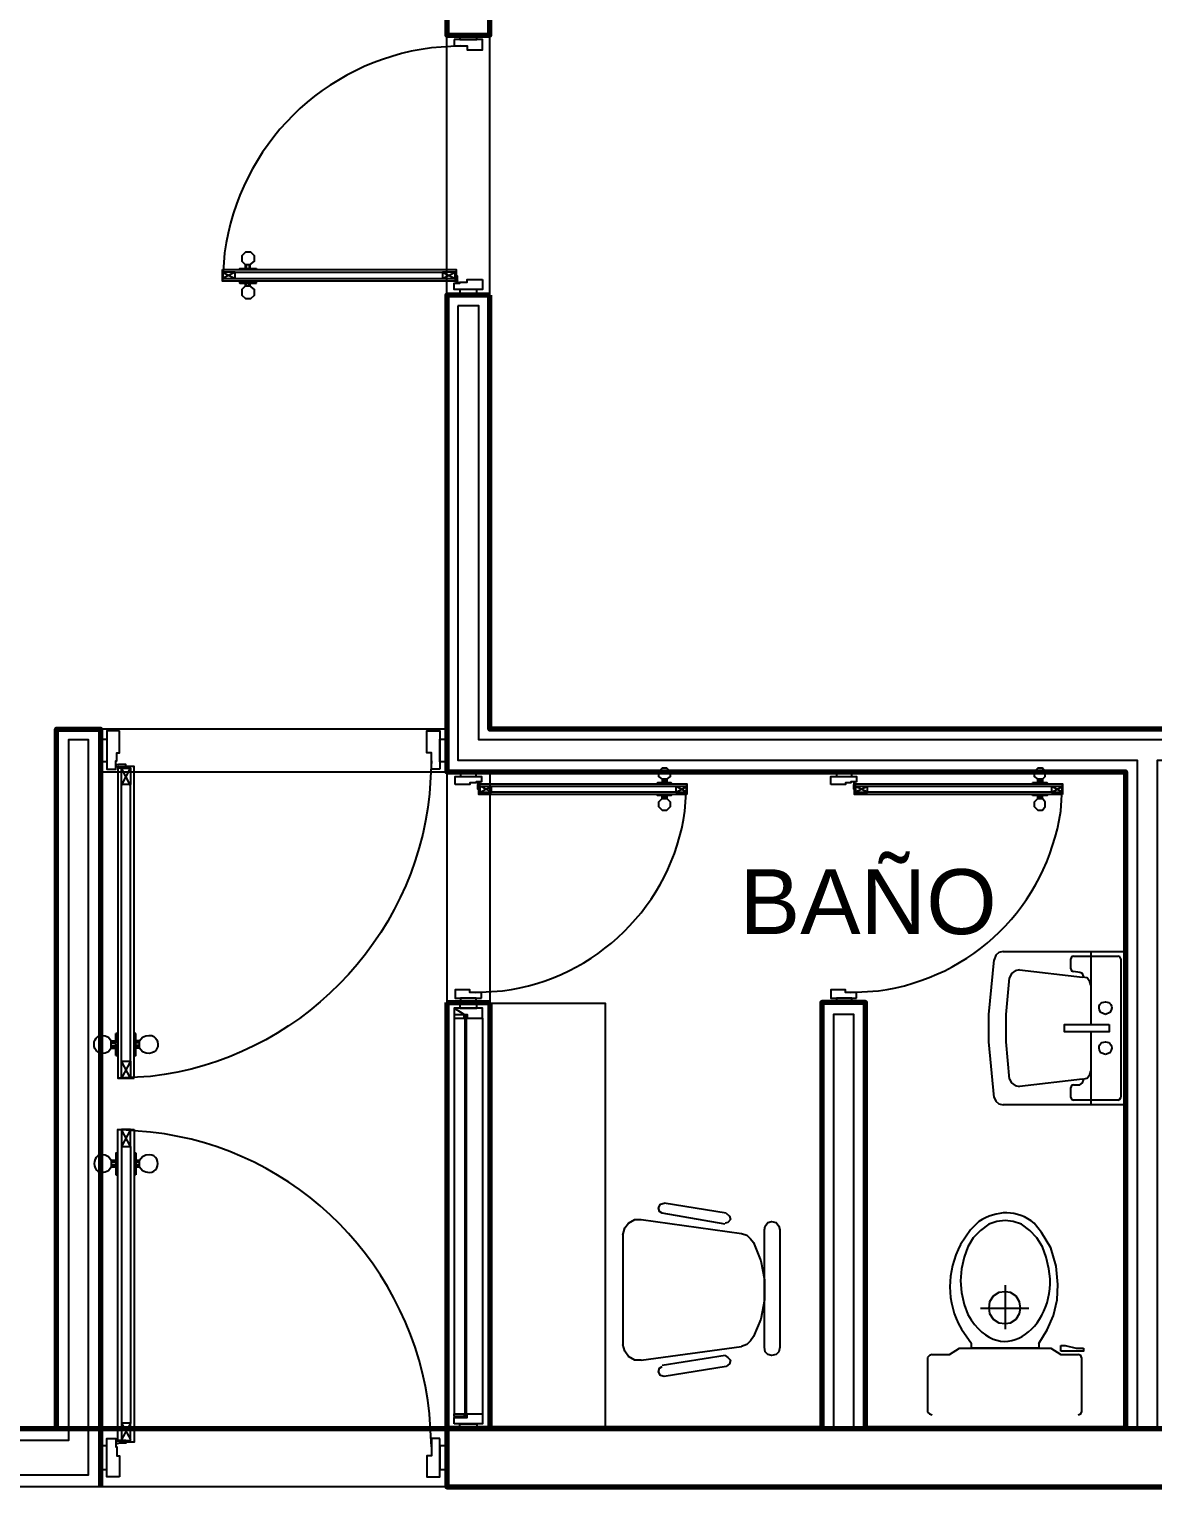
# Model space of a CAD drawing. Header units: millimetres. Extents: x -3 to 3438, y -2371 to 140.
# Drawn here: x 1246.65 to 1256.39, y -43.59 to -30.96 of the extents above; entities that cross this region are included whole.
import ezdxf

# ---------------------------------------------------------------- set-up
doc = ezdxf.new("R2010")
doc.units = ezdxf.units.MM
for name, color, linetype in [('1- muro 1', 8, 'Continuous'), ('1- muro de carga', 5, 'Continuous'), ('1- tex', 81, 'Continuous'), ('2- sanitarios', 2, 'Continuous'), ('PUERTAS', 2, 'Continuous'), ('Ventana', 140, 'Continuous')]:
    doc.layers.add(name, color=color, linetype=linetype)
doc.styles.add('ALA', font='arial.ttf')

msp = doc.modelspace()

# ---------------------------------------------------------------- linework, layer by layer
at = {"layer": '1- muro 1', "lineweight": 70}
for points in [[(1239.64, -43.081), (1264.774, -43.081), (1264.774, 6.437)], [(1250.548, 6.066), (1265.28, 6.066), (1265.28, 6.437), (1250.272, 6.437), (1250.272, -31.012), (1250.643, -31.012), (1250.643, 6.066)], [(1250.643, -33.263), (1250.272, -33.263), (1250.272, -37.394), (1256.149, -37.394), (1256.149, -43.081), (1253.897, -43.081), (1253.897, -39.392), (1253.518, -39.392), (1253.518, -43.081), (1250.272, -43.081), (1250.272, -43.587), (1264.766, -43.587), (1264.766, -43.081), (1256.52, -43.081), (1256.52, -37.023), (1250.643, -37.023), (1250.643, -33.263)], [(1246.891, -43.081), (1246.891, -37.023), (1247.27, -37.023), (1247.27, -43.587)], [(1250.272, -39.392), (1250.643, -39.392)], [(1250.272, -39.392), (1250.272, -43.081)], [(1250.643, -39.392), (1250.643, -43.081)]]:
    msp.add_lwpolyline(points, dxfattribs=at)
at = {"layer": '1- muro de carga'}
for points in [[(1250.367, -33.358), (1250.367, -37.291), (1256.251, -37.291), (1256.251, -43.081)], [(1256.425, -43.081), (1256.425, -37.291), (1258.352, -37.291), (1258.352, -37.117), (1250.548, -37.117), (1250.548, -33.358), (1250.367, -33.358)], [(1239.64, -43.484), (1247.167, -43.484), (1247.167, -37.117), (1246.994, -37.117), (1246.994, -43.184), (1239.64, -43.184)], [(1253.795, -43.081), (1253.795, -39.495), (1253.621, -39.495), (1253.621, -43.081)]]:
    msp.add_lwpolyline(points, dxfattribs=at)
at = {"layer": '2- sanitarios', "lineweight": 25}
for points in [[(1255.09, -38.95), (1255.051, -38.958), (1255.027, -38.982), (1255.011, -39.021)], [(1255.09, -38.95), (1256.125, -38.95)], [(1255.698, -38.989), (1255.682, -38.997), (1255.675, -39.013)], [(1255.675, -39.1), (1255.675, -39.013)], [(1255.698, -38.989), (1256.085, -38.989)], [(1255.848, -38.95), (1255.848, -39.582)], [(1256.109, -39.013), (1256.101, -38.997), (1256.085, -38.989)], [(1256.109, -39.013), (1256.109, -40.214)], [(1256.149, -38.974), (1256.141, -38.958), (1256.125, -38.95)], [(1256.149, -38.974), (1256.149, -40.253)], [(1255.011, -40.214), (1254.964, -39.732), (1254.964, -39.495), (1255.011, -39.021)], [(1255.232, -39.108), (1255.193, -39.116), (1255.161, -39.14), (1255.145, -39.179)], [(1255.232, -39.108), (1255.777, -39.171)], [(1255.675, -39.1), (1255.682, -39.116), (1255.698, -39.124)], [(1255.785, -39.171), (1255.785, -39.163), (1255.777, -39.14), (1255.754, -39.132), (1255.698, -39.124)], [(1255.145, -40.056), (1255.114, -39.732), (1255.114, -39.495), (1255.145, -39.179)], [(1255.848, -39.242), (1255.84, -39.211), (1255.817, -39.179), (1255.777, -39.171)], [(1250.643, -43.081), (1251.646, -43.081), (1251.646, -39.4), (1250.643, -39.4)], [(1256.006, -39.582), (1256.006, -39.645), (1255.619, -39.645), (1255.619, -39.582), (1256.006, -39.582)], [(1255.848, -39.645), (1255.848, -40.277)], [(1255.777, -40.056), (1255.817, -40.048), (1255.84, -40.016), (1255.848, -39.985)], [(1255.145, -40.056), (1255.161, -40.087), (1255.193, -40.111), (1255.232, -40.119)], [(1255.777, -40.056), (1255.232, -40.119)], [(1255.698, -40.103), (1255.682, -40.111), (1255.675, -40.127)], [(1255.675, -40.214), (1255.675, -40.127)], [(1255.698, -40.103), (1255.754, -40.103), (1255.777, -40.087), (1255.785, -40.064), (1255.785, -40.056)], [(1255.011, -40.214), (1255.027, -40.245), (1255.051, -40.269), (1255.09, -40.277)], [(1256.125, -40.277), (1255.09, -40.277)], [(1255.675, -40.214), (1255.682, -40.23), (1255.698, -40.237)], [(1256.085, -40.237), (1255.698, -40.237)], [(1256.085, -40.237), (1256.101, -40.23), (1256.109, -40.214)], [(1256.125, -40.277), (1256.141, -40.269), (1256.149, -40.253)], [(1252.136, -41.217), (1252.112, -41.201), (1252.104, -41.17), (1252.12, -41.138), (1252.152, -41.13)], [(1252.689, -41.217), (1252.152, -41.13)], [(1251.796, -41.407), (1251.812, -41.343), (1251.844, -41.304), (1251.899, -41.272), (1251.954, -41.272)], [(1251.954, -41.272), (1252.823, -41.391)], [(1252.681, -41.312), (1252.136, -41.217)], [(1252.689, -41.217), (1252.72, -41.241), (1252.728, -41.272), (1252.705, -41.296), (1252.681, -41.304)], [(1253.021, -41.359), (1253.028, -41.328), (1253.052, -41.296), (1253.084, -41.288), (1253.123, -41.296), (1253.147, -41.328), (1253.155, -41.359)], [(1255.382, -41.43), (1255.319, -41.367), (1255.248, -41.312), (1255.177, -41.288), (1255.106, -41.28), (1255.035, -41.288), (1254.964, -41.312), (1254.893, -41.367), (1254.829, -41.43)], [(1251.796, -41.407), (1251.796, -42.354)], [(1252.823, -41.391), (1252.87, -41.407), (1252.902, -41.438), (1252.926, -41.47)], [(1253.021, -42.378), (1253.021, -41.359)], [(1253.155, -41.359), (1253.155, -42.378)], [(1255.564, -41.833), (1255.548, -41.675), (1255.501, -41.517), (1255.422, -41.383)], [(1252.926, -41.47), (1252.989, -41.628), (1253.021, -41.794), (1253.021, -41.967), (1252.989, -42.133), (1252.926, -42.283)], [(1254.829, -41.43), (1254.782, -41.509), (1254.75, -41.596)], [(1255.461, -41.596), (1255.43, -41.509), (1255.382, -41.43)], [(1254.75, -41.596), (1254.727, -41.699), (1254.719, -41.801), (1254.727, -41.904), (1254.75, -42.007)], [(1254.964, -42.038), (1254.972, -42.086), (1255.003, -42.133), (1255.051, -42.165), (1255.106, -42.173), (1255.153, -42.165), (1255.201, -42.133), (1255.232, -42.086), (1255.24, -42.038), (1255.232, -41.983), (1255.201, -41.936), (1255.153, -41.904), (1255.106, -41.896), (1255.051, -41.904), (1255.003, -41.936), (1254.972, -41.983), (1254.964, -42.038)], [(1255.106, -41.841), (1255.106, -42.22)], [(1255.398, -42.346), (1255.469, -42.228), (1255.525, -42.102), (1255.556, -41.967), (1255.564, -41.833)], [(1254.893, -42.038), (1255.311, -42.038)], [(1252.926, -42.283), (1252.902, -42.323), (1252.87, -42.354), (1252.823, -42.37)], [(1251.954, -42.489), (1251.899, -42.489), (1251.844, -42.457), (1251.812, -42.41), (1251.796, -42.354)], [(1251.954, -42.489), (1252.823, -42.37)], [(1253.155, -42.378), (1253.147, -42.418), (1253.123, -42.441), (1253.084, -42.449), (1253.052, -42.441), (1253.028, -42.418), (1253.021, -42.378)], [(1254.474, -42.441), (1254.624, -42.441), (1254.711, -42.386), (1255.501, -42.386), (1255.588, -42.441), (1255.738, -42.441)], [(1254.814, -42.386), (1254.814, -42.346)], [(1255.398, -42.346), (1255.398, -42.386), (1254.814, -42.386)], [(1255.588, -42.362), (1255.627, -42.362), (1255.722, -42.386), (1255.785, -42.386)], [(1255.588, -42.41), (1255.588, -42.362)], [(1255.785, -42.386), (1255.785, -42.41), (1255.588, -42.41)], [(1252.152, -42.631), (1252.12, -42.623), (1252.104, -42.591), (1252.112, -42.56), (1252.136, -42.544)], [(1252.681, -42.449), (1252.136, -42.536)], [(1252.689, -42.544), (1252.152, -42.631)], [(1252.681, -42.449), (1252.705, -42.465), (1252.728, -42.489), (1252.72, -42.52), (1252.689, -42.544)], [(1254.474, -42.441), (1254.45, -42.449), (1254.434, -42.465)], [(1254.434, -42.465), (1254.434, -42.939)], [(1255.769, -42.465), (1255.761, -42.449), (1255.738, -42.441)], [(1255.769, -42.465), (1255.769, -42.939)], [(1254.434, -42.939), (1254.45, -42.955), (1254.474, -42.963)], [(1255.738, -42.963), (1255.761, -42.955), (1255.769, -42.939)]]:
    msp.add_lwpolyline(points, dxfattribs=at)
for points in [[(1255.975, -39.495), (1255.975, -39.495), (1256.014, -39.479), (1256.014, -39.479), (1256.09, -39.355), (1255.859, -39.355), (1255.935, -39.479), (1255.935, -39.479), (1255.975, -39.495), (1255.975, -39.495)], [(1255.975, -39.843), (1255.975, -39.843), (1256.014, -39.827), (1256.014, -39.827), (1256.09, -39.702), (1255.859, -39.702), (1255.935, -39.827), (1255.935, -39.827), (1255.975, -39.843), (1255.975, -39.843)], [(1255.422, -41.383), (1255.422, -41.383), (1255.359, -41.304), (1255.359, -41.304), (1255.21, -41.182), (1255.034, -41.19), (1254.877, -41.288), (1254.877, -41.288), (1254.806, -41.359), (1254.806, -41.359)], [(1254.806, -41.359), (1254.806, -41.359), (1254.719, -41.486), (1254.719, -41.486), (1254.602, -41.731), (1254.591, -41.979), (1254.727, -42.22), (1254.727, -42.22), (1254.814, -42.346), (1254.814, -42.346)], [(1254.75, -42.007), (1254.75, -42.007), (1254.782, -42.094), (1254.782, -42.094), (1255.089, -42.615), (1255.575, -42.162), (1255.485, -41.699), (1255.485, -41.699), (1255.461, -41.596), (1255.461, -41.596)]]:
    msp.add_open_spline(points, degree=3, knots=[0, 0, 0, 0, 1, 1, 1, 2, 2, 2, 3, 3, 3, 3], dxfattribs=at)
at = {"layer": 'PUERTAS', "lineweight": 25}
for points in [[(1250.272, -33.263), (1250.272, -31.012)], [(1250.335, -31.051), (1250.335, -31.106), (1250.446, -31.106), (1250.446, -31.138), (1250.58, -31.138), (1250.58, -31.051), (1250.335, -31.051)], [(1250.382, -31.012), (1250.382, -31.051), (1250.532, -31.051), (1250.532, -31.012), (1250.382, -31.012)], [(1250.643, -33.263), (1250.643, -31.012)], [(1248.566, -33.002), (1248.605, -32.971), (1248.605, -32.923), (1248.573, -32.892), (1248.526, -32.892), (1248.494, -32.923), (1248.494, -32.971), (1248.526, -33.002)], [(1248.329, -33.042), (1250.351, -33.042), (1250.351, -33.089), (1250.343, -33.089), (1250.343, -33.144), (1248.329, -33.144), (1248.329, -33.042)], [(1248.329, -33.065), (1248.439, -33.121)], [(1248.439, -33.065), (1248.329, -33.121), (1248.439, -33.121), (1248.439, -33.065), (1248.329, -33.065), (1248.329, -33.121)], [(1248.439, -33.065), (1250.232, -33.065)], [(1248.479, -33.034), (1248.479, -33.042)], [(1248.51, -33.034), (1248.51, -33.042)], [(1248.518, -33.034), (1248.518, -33.042)], [(1248.534, -33.034), (1248.534, -33.042)], [(1248.55, -33.034), (1248.55, -33.042)], [(1248.558, -33.002), (1248.558, -33.034)], [(1248.566, -33.002), (1248.566, -33.034)], [(1248.566, -33.034), (1248.566, -33.042)], [(1248.573, -33.034), (1248.573, -33.042)], [(1248.581, -33.034), (1248.581, -33.042)], [(1248.589, -33.034), (1248.589, -33.042)], [(1248.597, -33.034), (1248.597, -33.042)], [(1248.597, -33.034), (1248.597, -33.042)], [(1248.621, -33.034), (1248.621, -33.042)], [(1248.621, -33.034), (1248.621, -33.042)], [(1250.232, -33.065), (1250.232, -33.121), (1250.343, -33.121), (1250.343, -33.065), (1250.232, -33.065)], [(1250.232, -33.065), (1250.343, -33.121)], [(1250.232, -33.121), (1250.343, -33.065)], [(1248.439, -33.121), (1250.232, -33.121)], [(1248.479, -33.16), (1248.479, -33.144)], [(1248.479, -33.16), (1248.621, -33.16)], [(1248.526, -33.184), (1248.494, -33.215), (1248.494, -33.263), (1248.526, -33.294), (1248.573, -33.294), (1248.605, -33.263), (1248.605, -33.215), (1248.566, -33.184)], [(1248.51, -33.16), (1248.51, -33.144)], [(1248.518, -33.16), (1248.518, -33.144)], [(1248.534, -33.16), (1248.534, -33.144)], [(1248.55, -33.16), (1248.55, -33.144)], [(1248.558, -33.184), (1248.558, -33.16)], [(1248.566, -33.16), (1248.566, -33.144)], [(1248.566, -33.184), (1248.566, -33.16)], [(1248.573, -33.16), (1248.573, -33.144)], [(1248.581, -33.16), (1248.581, -33.144)], [(1248.589, -33.16), (1248.589, -33.144)], [(1248.597, -33.16), (1248.597, -33.144)], [(1248.597, -33.16), (1248.597, -33.144)], [(1248.621, -33.16), (1248.621, -33.144)], [(1248.621, -33.16), (1248.621, -33.144)], [(1250.232, -33.121), (1250.232, -33.121)], [(1250.58, -33.128), (1250.58, -33.215), (1250.335, -33.215), (1250.335, -33.16), (1250.382, -33.16), (1250.382, -33.152), (1250.446, -33.152), (1250.446, -33.128), (1250.58, -33.128)], [(1250.351, -33.144), (1250.351, -33.097), (1250.359, -33.097), (1250.359, -33.144)], [(1250.351, -33.144), (1250.351, -33.152), (1250.359, -33.16), (1250.367, -33.152), (1250.367, -33.144), (1250.359, -33.144)], [(1250.382, -33.215), (1250.382, -33.263), (1250.532, -33.263), (1250.532, -33.215), (1250.382, -33.215)], [(1250.272, -37.023), (1247.27, -37.023)], [(1247.27, -37.394), (1247.27, -37.023)], [(1247.325, -37.11), (1247.325, -37.307), (1247.27, -37.307), (1247.27, -37.11), (1247.325, -37.11)], [(1247.436, -37.038), (1247.325, -37.038), (1247.325, -37.37), (1247.404, -37.37), (1247.404, -37.299), (1247.412, -37.299), (1247.412, -37.228), (1247.436, -37.228), (1247.436, -37.038)], [(1250.209, -37.37), (1250.137, -37.37), (1250.137, -37.228), (1250.098, -37.228), (1250.098, -37.038), (1250.209, -37.038), (1250.209, -37.37)], [(1250.272, -37.11), (1250.272, -37.307), (1250.209, -37.307), (1250.209, -37.11), (1250.272, -37.11)], [(1247.325, -37.307), (1247.325, -37.307)], [(1247.428, -37.346), (1247.42, -37.354), (1247.412, -37.346), (1247.404, -37.339), (1247.412, -37.331), (1247.428, -37.331)], [(1247.562, -40.048), (1247.562, -37.346), (1247.491, -37.346), (1247.491, -37.362), (1247.42, -37.362), (1247.42, -40.048), (1247.562, -40.048)], [(1247.428, -37.346), (1247.491, -37.346), (1247.491, -37.331), (1247.428, -37.331)], [(1247.452, -37.504), (1247.452, -37.362), (1247.531, -37.362), (1247.531, -37.504), (1247.452, -37.504)], [(1247.531, -37.512), (1247.452, -37.362)], [(1247.452, -37.512), (1247.531, -37.362)], [(1250.272, -37.307), (1250.272, -37.307)], [(1252.175, -37.457), (1252.207, -37.433), (1252.207, -37.394), (1252.175, -37.362), (1252.136, -37.362), (1252.104, -37.394), (1252.104, -37.433), (1252.136, -37.457)], [(1255.43, -37.457), (1255.453, -37.433), (1255.453, -37.394), (1255.43, -37.362), (1255.39, -37.362), (1255.359, -37.394), (1255.359, -37.433), (1255.39, -37.457)], [(1247.27, -37.394), (1250.272, -37.394), (1250.272, -39.392)], [(1250.343, -37.504), (1250.343, -37.433), (1250.572, -37.433), (1250.572, -37.481), (1250.524, -37.481), (1250.524, -37.489), (1250.469, -37.489), (1250.469, -37.504), (1250.343, -37.504)], [(1250.524, -37.433), (1250.524, -37.394), (1250.39, -37.394), (1250.39, -37.433), (1250.524, -37.433)], [(1250.548, -37.504), (1250.556, -37.497), (1250.556, -37.489), (1250.54, -37.489), (1250.54, -37.504)], [(1252.349, -37.591), (1250.548, -37.591), (1250.548, -37.544), (1250.556, -37.544), (1250.556, -37.497), (1252.349, -37.497), (1252.349, -37.591)], [(1250.643, -37.394), (1250.643, -39.392)], [(1252.215, -37.489), (1252.096, -37.489)], [(1252.096, -37.489), (1252.096, -37.497)], [(1252.112, -37.489), (1252.112, -37.497)], [(1252.112, -37.489), (1252.112, -37.497)], [(1252.12, -37.489), (1252.12, -37.497)], [(1252.128, -37.489), (1252.128, -37.497)], [(1252.175, -37.457), (1252.136, -37.457), (1252.136, -37.489)], [(1252.136, -37.457), (1252.136, -37.489)], [(1252.136, -37.489), (1252.136, -37.497)], [(1252.144, -37.457), (1252.144, -37.489)], [(1252.144, -37.489), (1252.144, -37.497)], [(1252.152, -37.457), (1252.152, -37.489)], [(1252.16, -37.489), (1252.16, -37.497)], [(1252.167, -37.489), (1252.167, -37.497)], [(1252.183, -37.489), (1252.183, -37.497)], [(1252.199, -37.489), (1252.199, -37.497)], [(1252.199, -37.489), (1252.199, -37.497)], [(1252.207, -37.489), (1252.207, -37.497)], [(1252.215, -37.489), (1252.215, -37.497)], [(1253.597, -37.504), (1253.597, -37.433), (1253.818, -37.433), (1253.818, -37.481), (1253.771, -37.481), (1253.771, -37.489), (1253.724, -37.489), (1253.724, -37.504), (1253.597, -37.504)], [(1253.779, -37.433), (1253.779, -37.394), (1253.645, -37.394), (1253.645, -37.433), (1253.779, -37.433)], [(1253.803, -37.504), (1253.81, -37.497), (1253.803, -37.489), (1253.795, -37.489), (1253.795, -37.504)], [(1255.603, -37.591), (1253.803, -37.591), (1253.803, -37.544), (1253.81, -37.544), (1253.81, -37.497), (1255.603, -37.497), (1255.603, -37.591)], [(1255.469, -37.489), (1255.343, -37.489)], [(1255.343, -37.489), (1255.343, -37.497)], [(1255.359, -37.489), (1255.359, -37.497)], [(1255.374, -37.489), (1255.374, -37.497)], [(1255.382, -37.489), (1255.382, -37.497)], [(1255.39, -37.457), (1255.39, -37.489)], [(1255.39, -37.489), (1255.39, -37.497)], [(1255.398, -37.457), (1255.398, -37.489)], [(1255.406, -37.489), (1255.406, -37.497)], [(1255.414, -37.457), (1255.414, -37.489)], [(1255.422, -37.489), (1255.422, -37.497)], [(1255.43, -37.457), (1255.43, -37.489)], [(1255.43, -37.489), (1255.43, -37.497)], [(1255.438, -37.489), (1255.438, -37.497)], [(1255.469, -37.489), (1255.469, -37.497)], [(1247.452, -39.898), (1247.452, -37.504)], [(1247.531, -39.898), (1247.531, -37.504)], [(1250.548, -37.504), (1250.548, -37.544), (1250.54, -37.544), (1250.54, -37.504)], [(1250.659, -37.568), (1250.659, -37.52), (1250.556, -37.52), (1250.556, -37.568), (1250.659, -37.568)], [(1250.659, -37.568), (1250.564, -37.52)], [(1250.659, -37.52), (1250.564, -37.568)], [(1252.254, -37.52), (1250.659, -37.52)], [(1250.659, -37.52), (1250.659, -37.52)], [(1252.254, -37.568), (1250.659, -37.568)], [(1252.096, -37.599), (1252.096, -37.591)], [(1252.136, -37.623), (1252.104, -37.655), (1252.104, -37.694), (1252.136, -37.726), (1252.175, -37.726), (1252.207, -37.694), (1252.207, -37.655), (1252.175, -37.623)], [(1252.112, -37.599), (1252.112, -37.591)], [(1252.112, -37.599), (1252.112, -37.591)], [(1252.12, -37.599), (1252.12, -37.591)], [(1252.128, -37.599), (1252.128, -37.591)], [(1252.136, -37.599), (1252.136, -37.591)], [(1252.136, -37.623), (1252.136, -37.599)], [(1252.136, -37.599), (1252.136, -37.623), (1252.175, -37.623)], [(1252.144, -37.599), (1252.144, -37.591)], [(1252.144, -37.623), (1252.144, -37.599)], [(1252.152, -37.623), (1252.152, -37.599)], [(1252.16, -37.599), (1252.16, -37.591)], [(1252.167, -37.599), (1252.167, -37.591)], [(1252.183, -37.599), (1252.183, -37.591)], [(1252.199, -37.599), (1252.199, -37.591)], [(1252.199, -37.599), (1252.199, -37.591)], [(1252.207, -37.599), (1252.207, -37.591)], [(1252.215, -37.599), (1252.215, -37.591)], [(1252.349, -37.568), (1252.254, -37.52)], [(1252.254, -37.568), (1252.349, -37.52), (1252.254, -37.52), (1252.254, -37.568), (1252.349, -37.568), (1252.349, -37.52)], [(1253.803, -37.504), (1253.803, -37.544), (1253.795, -37.544), (1253.795, -37.504)], [(1253.913, -37.568), (1253.913, -37.52), (1253.81, -37.52), (1253.81, -37.568), (1253.913, -37.568)], [(1253.913, -37.568), (1253.81, -37.52)], [(1253.913, -37.52), (1253.81, -37.568)], [(1255.509, -37.52), (1253.913, -37.52)], [(1253.913, -37.52), (1253.913, -37.52)], [(1255.509, -37.568), (1253.913, -37.568)], [(1255.343, -37.599), (1255.343, -37.591)], [(1255.469, -37.599), (1255.343, -37.599)], [(1255.359, -37.599), (1255.359, -37.591)], [(1255.39, -37.623), (1255.359, -37.655), (1255.359, -37.694), (1255.39, -37.726), (1255.43, -37.726), (1255.453, -37.694), (1255.453, -37.655), (1255.43, -37.623)], [(1255.374, -37.599), (1255.374, -37.591)], [(1255.382, -37.599), (1255.382, -37.591)], [(1255.39, -37.599), (1255.39, -37.591)], [(1255.39, -37.623), (1255.39, -37.599)], [(1255.398, -37.623), (1255.398, -37.599)], [(1255.406, -37.599), (1255.406, -37.591)], [(1255.414, -37.623), (1255.414, -37.599)], [(1255.422, -37.599), (1255.422, -37.591)], [(1255.43, -37.599), (1255.43, -37.591)], [(1255.43, -37.623), (1255.43, -37.599)], [(1255.438, -37.599), (1255.438, -37.591)], [(1255.469, -37.599), (1255.469, -37.591)], [(1255.603, -37.568), (1255.509, -37.52)], [(1255.509, -37.568), (1255.603, -37.52), (1255.509, -37.52), (1255.509, -37.568), (1255.603, -37.568), (1255.603, -37.52)], [(1250.572, -39.353), (1250.572, -39.305), (1250.469, -39.305), (1250.469, -39.282), (1250.343, -39.282), (1250.343, -39.353), (1250.572, -39.353)], [(1250.524, -39.392), (1250.524, -39.353), (1250.39, -39.353), (1250.39, -39.392), (1250.524, -39.392)], [(1253.818, -39.353), (1253.818, -39.305), (1253.724, -39.305), (1253.724, -39.282), (1253.597, -39.282), (1253.597, -39.353), (1253.818, -39.353)], [(1253.779, -39.392), (1253.779, -39.353), (1253.645, -39.353), (1253.645, -39.392), (1253.779, -39.392)], [(1247.365, -39.787), (1247.365, -39.724)], [(1247.365, -39.724), (1247.404, -39.724)], [(1247.365, -39.74), (1247.404, -39.74)], [(1247.365, -39.764), (1247.404, -39.764)], [(1247.365, -39.771), (1247.404, -39.771)], [(1247.404, -39.85), (1247.404, -39.661)], [(1247.404, -39.661), (1247.42, -39.661)], [(1247.404, -39.677), (1247.42, -39.677)], [(1247.404, -39.685), (1247.42, -39.685)], [(1247.404, -39.692), (1247.42, -39.692)], [(1247.404, -39.7), (1247.42, -39.7)], [(1247.404, -39.708), (1247.42, -39.708)], [(1247.404, -39.716), (1247.42, -39.716)], [(1247.404, -39.732), (1247.42, -39.732)], [(1247.404, -39.756), (1247.42, -39.756)], [(1247.404, -39.771), (1247.42, -39.771)], [(1247.578, -39.661), (1247.562, -39.661)], [(1247.562, -39.85), (1247.578, -39.85), (1247.578, -39.661)], [(1247.578, -39.677), (1247.562, -39.677)], [(1247.578, -39.685), (1247.562, -39.685)], [(1247.578, -39.692), (1247.562, -39.692)], [(1247.578, -39.7), (1247.562, -39.7)], [(1247.578, -39.708), (1247.562, -39.708)], [(1247.578, -39.716), (1247.562, -39.716)], [(1247.578, -39.732), (1247.562, -39.732)], [(1247.578, -39.756), (1247.562, -39.756)], [(1247.578, -39.771), (1247.562, -39.771)], [(1247.61, -39.724), (1247.578, -39.724)], [(1247.61, -39.74), (1247.578, -39.74)], [(1247.61, -39.764), (1247.578, -39.764)], [(1247.61, -39.771), (1247.578, -39.771)], [(1247.61, -39.787), (1247.61, -39.724)], [(1247.365, -39.779), (1247.404, -39.779)], [(1247.365, -39.787), (1247.404, -39.787)], [(1247.404, -39.787), (1247.42, -39.787)], [(1247.404, -39.803), (1247.42, -39.803)], [(1247.404, -39.811), (1247.42, -39.811)], [(1247.404, -39.819), (1247.42, -39.819)], [(1247.404, -39.819), (1247.42, -39.819)], [(1247.404, -39.827), (1247.42, -39.827)], [(1247.404, -39.85), (1247.42, -39.85)], [(1247.404, -39.85), (1247.42, -39.85)], [(1247.531, -40.048), (1247.452, -39.898)], [(1247.531, -39.898), (1247.452, -40.048), (1247.452, -39.898), (1247.531, -39.898), (1247.531, -40.048), (1247.452, -40.048)], [(1247.578, -39.787), (1247.562, -39.787)], [(1247.578, -39.803), (1247.562, -39.803)], [(1247.578, -39.811), (1247.562, -39.811)], [(1247.578, -39.819), (1247.562, -39.819)], [(1247.578, -39.819), (1247.562, -39.819)], [(1247.578, -39.827), (1247.562, -39.827)], [(1247.578, -39.85), (1247.562, -39.85)], [(1247.61, -39.779), (1247.578, -39.779)], [(1247.61, -39.787), (1247.578, -39.787)], [(1247.562, -40.49), (1247.562, -43.2), (1247.491, -43.2), (1247.491, -43.184), (1247.42, -43.184), (1247.42, -40.49), (1247.562, -40.49)], [(1247.531, -40.49), (1247.452, -40.64)], [(1247.531, -40.64), (1247.452, -40.49), (1247.452, -40.64), (1247.531, -40.64), (1247.531, -40.49), (1247.452, -40.49)], [(1247.452, -40.64), (1247.452, -43.034)], [(1247.531, -40.64), (1247.531, -43.034)], [(1247.365, -40.759), (1247.365, -40.814), (1247.404, -40.814)], [(1247.365, -40.767), (1247.404, -40.767)], [(1247.365, -40.775), (1247.404, -40.775)], [(1247.404, -40.696), (1247.404, -40.885)], [(1247.404, -40.696), (1247.42, -40.696)], [(1247.404, -40.711), (1247.42, -40.711)], [(1247.404, -40.711), (1247.42, -40.711)], [(1247.404, -40.719), (1247.42, -40.719)], [(1247.404, -40.743), (1247.42, -40.743)], [(1247.404, -40.751), (1247.42, -40.751)], [(1247.404, -40.767), (1247.42, -40.767)], [(1247.578, -40.696), (1247.562, -40.696)], [(1247.578, -40.711), (1247.562, -40.711)], [(1247.578, -40.711), (1247.562, -40.711)], [(1247.578, -40.719), (1247.562, -40.719)], [(1247.578, -40.743), (1247.562, -40.743)], [(1247.578, -40.751), (1247.562, -40.751)], [(1247.578, -40.767), (1247.562, -40.767)], [(1247.578, -40.696), (1247.578, -40.885)], [(1247.578, -40.814), (1247.61, -40.814), (1247.61, -40.759)], [(1247.61, -40.767), (1247.578, -40.767)], [(1247.61, -40.775), (1247.578, -40.775)], [(1247.365, -40.798), (1247.404, -40.798)], [(1247.365, -40.806), (1247.404, -40.806)], [(1247.365, -40.814), (1247.404, -40.814)], [(1247.404, -40.79), (1247.42, -40.79)], [(1247.404, -40.806), (1247.42, -40.806)], [(1247.404, -40.822), (1247.42, -40.822)], [(1247.404, -40.838), (1247.42, -40.838)], [(1247.404, -40.854), (1247.42, -40.854)], [(1247.404, -40.885), (1247.42, -40.885)], [(1247.404, -40.885), (1247.42, -40.885)], [(1247.578, -40.79), (1247.562, -40.79)], [(1247.578, -40.806), (1247.562, -40.806)], [(1247.578, -40.822), (1247.562, -40.822)], [(1247.578, -40.838), (1247.562, -40.838)], [(1247.578, -40.854), (1247.562, -40.854)], [(1247.578, -40.885), (1247.562, -40.885)], [(1247.578, -40.885), (1247.562, -40.885)], [(1247.61, -40.798), (1247.578, -40.798)], [(1247.61, -40.806), (1247.578, -40.806)], [(1247.61, -40.814), (1247.578, -40.814)], [(1265.28, -41.707), (1265.28, -43.587), (1239.64, -43.587)], [(1247.452, -43.034), (1247.452, -43.184), (1247.531, -43.184), (1247.531, -43.034), (1247.452, -43.034)], [(1247.531, -43.034), (1247.452, -43.176)], [(1247.452, -43.034), (1247.531, -43.176)], [(1250.272, -43.081), (1247.27, -43.081)], [(1247.436, -43.5), (1247.325, -43.5), (1247.325, -43.168), (1247.404, -43.168), (1247.404, -43.239), (1247.412, -43.239), (1247.412, -43.318), (1247.436, -43.318), (1247.436, -43.5)], [(1250.209, -43.168), (1250.137, -43.168), (1250.137, -43.318), (1250.098, -43.318), (1250.098, -43.5), (1250.209, -43.5), (1250.209, -43.168)], [(1247.325, -43.437), (1247.325, -43.231), (1247.27, -43.231), (1247.27, -43.437), (1247.325, -43.437)], [(1247.325, -43.231), (1247.325, -43.231)], [(1247.428, -43.192), (1247.412, -43.192), (1247.404, -43.2), (1247.412, -43.207), (1247.42, -43.215), (1247.428, -43.207)], [(1247.428, -43.192), (1247.491, -43.192), (1247.491, -43.207), (1247.428, -43.207)], [(1250.272, -43.437), (1250.272, -43.231), (1250.209, -43.231), (1250.209, -43.437), (1250.272, -43.437)], [(1250.272, -43.231), (1250.272, -43.231)], [(1250.272, -43.587), (1247.27, -43.587)]]:
    msp.add_lwpolyline(points, dxfattribs=at)
for points, knots in [([(1250.39, -31.106), (1250.39, -31.106), (1250.137, -31.122), (1250.137, -31.122), (1249.196, -31.247), (1248.48, -31.962), (1248.344, -32.899), (1248.344, -32.899), (1248.329, -33.144), (1248.329, -33.144)], [0, 0, 0, 0, 1, 1, 1, 2, 2, 2, 3, 3, 3, 3]), ([(1248.479, -33.034), (1248.479, -33.034), (1248.479, -33.042), (1248.479, -33.042), (1248.479, -33.042), (1248.479, -33.034), (1248.479, -33.034), (1248.479, -33.034), (1248.479, -33.042), (1248.479, -33.042), (1248.479, -33.042), (1248.479, -33.034), (1248.479, -33.034), (1248.479, -33.034), (1248.621, -33.034), (1248.621, -33.034)], [0, 0, 0, 0, 1, 1, 1, 2, 2, 2, 3, 3, 3, 4, 4, 4, 5, 5, 5, 5]), ([(1248.487, -33.034), (1248.487, -33.034), (1248.487, -33.042), (1248.487, -33.042), (1248.487, -33.042), (1248.487, -33.034), (1248.487, -33.034), (1248.487, -33.034), (1248.487, -33.042), (1248.487, -33.042)], [0, 0, 0, 0, 1, 1, 1, 2, 2, 2, 3, 3, 3, 3]), ([(1248.494, -33.034), (1248.494, -33.034), (1248.494, -33.042), (1248.494, -33.042), (1248.494, -33.042), (1248.494, -33.034), (1248.494, -33.034)], [0, 0, 0, 0, 1, 1, 1, 2, 2, 2, 2]), ([(1248.502, -33.034), (1248.502, -33.034), (1248.502, -33.042), (1248.502, -33.042), (1248.502, -33.042), (1248.502, -33.034), (1248.502, -33.034)], [0, 0, 0, 0, 1, 1, 1, 2, 2, 2, 2]), ([(1248.526, -33.002), (1248.526, -33.002), (1248.526, -33.034), (1248.526, -33.034), (1248.526, -33.034), (1248.526, -33.002), (1248.526, -33.002)], [0, 0, 0, 0, 1, 1, 1, 2, 2, 2, 2]), ([(1248.566, -33.002), (1248.566, -33.002), (1248.566, -33.034), (1248.566, -33.034), (1248.566, -33.034), (1248.566, -33.002), (1248.566, -33.002), (1248.566, -33.002), (1248.526, -33.002), (1248.526, -33.002)], [0, 0, 0, 0, 1, 1, 1, 2, 2, 2, 3, 3, 3, 3]), ([(1248.534, -33.002), (1248.534, -33.002), (1248.534, -33.034), (1248.534, -33.034), (1248.534, -33.034), (1248.534, -33.002), (1248.534, -33.002)], [0, 0, 0, 0, 1, 1, 1, 2, 2, 2, 2]), ([(1248.605, -33.034), (1248.605, -33.034), (1248.605, -33.042), (1248.605, -33.042), (1248.605, -33.042), (1248.605, -33.034), (1248.605, -33.034)], [0, 0, 0, 0, 1, 1, 1, 2, 2, 2, 2]), ([(1248.605, -33.034), (1248.605, -33.034), (1248.605, -33.042), (1248.605, -33.042), (1248.605, -33.042), (1248.605, -33.034), (1248.605, -33.034)], [0, 0, 0, 0, 1, 1, 1, 2, 2, 2, 2]), ([(1248.613, -33.034), (1248.613, -33.034), (1248.613, -33.042), (1248.613, -33.042), (1248.613, -33.042), (1248.613, -33.034), (1248.613, -33.034), (1248.613, -33.034), (1248.613, -33.042), (1248.613, -33.042)], [0, 0, 0, 0, 1, 1, 1, 2, 2, 2, 3, 3, 3, 3]), ([(1248.479, -33.16), (1248.479, -33.16), (1248.479, -33.144), (1248.479, -33.144), (1248.479, -33.144), (1248.479, -33.16), (1248.479, -33.16), (1248.479, -33.16), (1248.479, -33.144), (1248.479, -33.144), (1248.479, -33.144), (1248.479, -33.16), (1248.479, -33.16)], [0, 0, 0, 0, 1, 1, 1, 2, 2, 2, 3, 3, 3, 4, 4, 4, 4]), ([(1248.487, -33.16), (1248.487, -33.16), (1248.487, -33.144), (1248.487, -33.144), (1248.487, -33.144), (1248.487, -33.16), (1248.487, -33.16), (1248.487, -33.16), (1248.487, -33.144), (1248.487, -33.144)], [0, 0, 0, 0, 1, 1, 1, 2, 2, 2, 3, 3, 3, 3]), ([(1248.494, -33.16), (1248.494, -33.16), (1248.494, -33.144), (1248.494, -33.144), (1248.494, -33.144), (1248.494, -33.16), (1248.494, -33.16)], [0, 0, 0, 0, 1, 1, 1, 2, 2, 2, 2]), ([(1248.502, -33.16), (1248.502, -33.16), (1248.502, -33.144), (1248.502, -33.144), (1248.502, -33.144), (1248.502, -33.16), (1248.502, -33.16)], [0, 0, 0, 0, 1, 1, 1, 2, 2, 2, 2]), ([(1248.526, -33.184), (1248.526, -33.184), (1248.566, -33.184), (1248.566, -33.184), (1248.566, -33.184), (1248.566, -33.16), (1248.566, -33.16), (1248.566, -33.16), (1248.566, -33.184), (1248.566, -33.184)], [0, 0, 0, 0, 1, 1, 1, 2, 2, 2, 3, 3, 3, 3]), ([(1248.526, -33.184), (1248.526, -33.184), (1248.526, -33.16), (1248.526, -33.16), (1248.526, -33.16), (1248.526, -33.184), (1248.526, -33.184)], [0, 0, 0, 0, 1, 1, 1, 2, 2, 2, 2]), ([(1248.534, -33.184), (1248.534, -33.184), (1248.534, -33.16), (1248.534, -33.16), (1248.534, -33.16), (1248.534, -33.184), (1248.534, -33.184)], [0, 0, 0, 0, 1, 1, 1, 2, 2, 2, 2]), ([(1248.605, -33.16), (1248.605, -33.16), (1248.605, -33.144), (1248.605, -33.144), (1248.605, -33.144), (1248.605, -33.16), (1248.605, -33.16)], [0, 0, 0, 0, 1, 1, 1, 2, 2, 2, 2]), ([(1248.605, -33.16), (1248.605, -33.16), (1248.605, -33.144), (1248.605, -33.144), (1248.605, -33.144), (1248.605, -33.16), (1248.605, -33.16)], [0, 0, 0, 0, 1, 1, 1, 2, 2, 2, 2]), ([(1248.613, -33.16), (1248.613, -33.16), (1248.613, -33.144), (1248.613, -33.144), (1248.613, -33.144), (1248.613, -33.16), (1248.613, -33.16), (1248.613, -33.16), (1248.613, -33.144), (1248.613, -33.144)], [0, 0, 0, 0, 1, 1, 1, 2, 2, 2, 3, 3, 3, 3]), ([(1250.137, -37.299), (1250.137, -37.299), (1250.122, -37.583), (1250.122, -37.583), (1249.989, -38.858), (1248.977, -39.885), (1247.705, -40.032), (1247.705, -40.032), (1247.42, -40.048), (1247.42, -40.048)], [0, 0, 0, 0, 1, 1, 1, 2, 2, 2, 3, 3, 3, 3]), ([(1250.517, -39.305), (1250.517, -39.305), (1250.754, -39.29), (1250.754, -39.29), (1251.566, -39.186), (1252.22, -38.545), (1252.333, -37.734), (1252.333, -37.734), (1252.349, -37.497), (1252.349, -37.497)], [0, 0, 0, 0, 1, 1, 1, 2, 2, 2, 3, 3, 3, 3]), ([(1252.096, -37.489), (1252.096, -37.489), (1252.096, -37.497), (1252.096, -37.497), (1252.096, -37.497), (1252.096, -37.489), (1252.096, -37.489), (1252.096, -37.489), (1252.096, -37.497), (1252.096, -37.497), (1252.096, -37.497), (1252.096, -37.489), (1252.096, -37.489)], [0, 0, 0, 0, 1, 1, 1, 2, 2, 2, 3, 3, 3, 4, 4, 4, 4]), ([(1252.104, -37.489), (1252.104, -37.489), (1252.104, -37.497), (1252.104, -37.497), (1252.104, -37.497), (1252.104, -37.489), (1252.104, -37.489)], [0, 0, 0, 0, 1, 1, 1, 2, 2, 2, 2]), ([(1252.104, -37.489), (1252.104, -37.489), (1252.104, -37.497), (1252.104, -37.497), (1252.104, -37.497), (1252.104, -37.489), (1252.104, -37.489)], [0, 0, 0, 0, 1, 1, 1, 2, 2, 2, 2]), ([(1252.167, -37.457), (1252.167, -37.457), (1252.167, -37.489), (1252.167, -37.489), (1252.167, -37.489), (1252.167, -37.457), (1252.167, -37.457)], [0, 0, 0, 0, 1, 1, 1, 2, 2, 2, 2]), ([(1252.175, -37.457), (1252.175, -37.457), (1252.175, -37.489), (1252.175, -37.489), (1252.175, -37.489), (1252.175, -37.457), (1252.175, -37.457)], [0, 0, 0, 0, 1, 1, 1, 2, 2, 2, 2]), ([(1252.191, -37.489), (1252.191, -37.489), (1252.191, -37.497), (1252.191, -37.497), (1252.191, -37.497), (1252.191, -37.489), (1252.191, -37.489)], [0, 0, 0, 0, 1, 1, 1, 2, 2, 2, 2]), ([(1252.207, -37.489), (1252.207, -37.489), (1252.207, -37.497), (1252.207, -37.497), (1252.207, -37.497), (1252.207, -37.489), (1252.207, -37.489), (1252.207, -37.489), (1252.207, -37.497), (1252.207, -37.497)], [0, 0, 0, 0, 1, 1, 1, 2, 2, 2, 3, 3, 3, 3]), ([(1252.215, -37.489), (1252.215, -37.489), (1252.215, -37.497), (1252.215, -37.497), (1252.215, -37.497), (1252.215, -37.489), (1252.215, -37.489), (1252.215, -37.489), (1252.215, -37.497), (1252.215, -37.497), (1252.215, -37.497), (1252.215, -37.489), (1252.215, -37.489)], [0, 0, 0, 0, 1, 1, 1, 2, 2, 2, 3, 3, 3, 4, 4, 4, 4]), ([(1253.771, -39.305), (1253.771, -39.305), (1254.008, -39.29), (1254.008, -39.29), (1254.827, -39.179), (1255.463, -38.556), (1255.588, -37.734), (1255.588, -37.734), (1255.603, -37.497), (1255.603, -37.497)], [0, 0, 0, 0, 1, 1, 1, 2, 2, 2, 3, 3, 3, 3]), ([(1255.343, -37.489), (1255.343, -37.489), (1255.343, -37.497), (1255.343, -37.497), (1255.343, -37.497), (1255.343, -37.489), (1255.343, -37.489)], [0, 0, 0, 0, 1, 1, 1, 2, 2, 2, 2]), ([(1255.351, -37.489), (1255.351, -37.489), (1255.351, -37.497), (1255.351, -37.497), (1255.351, -37.497), (1255.351, -37.489), (1255.351, -37.489), (1255.351, -37.489), (1255.351, -37.497), (1255.351, -37.497), (1255.351, -37.497), (1255.351, -37.489), (1255.351, -37.489)], [0, 0, 0, 0, 1, 1, 1, 2, 2, 2, 3, 3, 3, 4, 4, 4, 4]), ([(1255.359, -37.489), (1255.359, -37.489), (1255.359, -37.497), (1255.359, -37.497), (1255.359, -37.497), (1255.359, -37.489), (1255.359, -37.489)], [0, 0, 0, 0, 1, 1, 1, 2, 2, 2, 2]), ([(1255.367, -37.489), (1255.367, -37.489), (1255.367, -37.497), (1255.367, -37.497), (1255.367, -37.497), (1255.367, -37.489), (1255.367, -37.489)], [0, 0, 0, 0, 1, 1, 1, 2, 2, 2, 2]), ([(1255.43, -37.457), (1255.43, -37.457), (1255.39, -37.457), (1255.39, -37.457), (1255.39, -37.457), (1255.39, -37.489), (1255.39, -37.489), (1255.39, -37.489), (1255.39, -37.457), (1255.39, -37.457)], [0, 0, 0, 0, 1, 1, 1, 2, 2, 2, 3, 3, 3, 3]), ([(1255.422, -37.457), (1255.422, -37.457), (1255.422, -37.489), (1255.422, -37.489), (1255.422, -37.489), (1255.422, -37.457), (1255.422, -37.457)], [0, 0, 0, 0, 1, 1, 1, 2, 2, 2, 2]), ([(1255.446, -37.489), (1255.446, -37.489), (1255.446, -37.497), (1255.446, -37.497), (1255.446, -37.497), (1255.446, -37.489), (1255.446, -37.489)], [0, 0, 0, 0, 1, 1, 1, 2, 2, 2, 2]), ([(1255.453, -37.489), (1255.453, -37.489), (1255.453, -37.497), (1255.453, -37.497), (1255.453, -37.497), (1255.453, -37.489), (1255.453, -37.489)], [0, 0, 0, 0, 1, 1, 1, 2, 2, 2, 2]), ([(1255.461, -37.489), (1255.461, -37.489), (1255.461, -37.497), (1255.461, -37.497), (1255.461, -37.497), (1255.461, -37.489), (1255.461, -37.489), (1255.461, -37.489), (1255.461, -37.497), (1255.461, -37.497), (1255.461, -37.497), (1255.461, -37.489), (1255.461, -37.489)], [0, 0, 0, 0, 1, 1, 1, 2, 2, 2, 3, 3, 3, 4, 4, 4, 4]), ([(1255.469, -37.489), (1255.469, -37.489), (1255.469, -37.497), (1255.469, -37.497), (1255.469, -37.497), (1255.469, -37.489), (1255.469, -37.489), (1255.469, -37.489), (1255.469, -37.497), (1255.469, -37.497)], [0, 0, 0, 0, 1, 1, 1, 2, 2, 2, 3, 3, 3, 3]), ([(1252.096, -37.599), (1252.096, -37.599), (1252.096, -37.591), (1252.096, -37.591), (1252.096, -37.591), (1252.096, -37.599), (1252.096, -37.599), (1252.096, -37.599), (1252.096, -37.591), (1252.096, -37.591), (1252.096, -37.591), (1252.096, -37.599), (1252.096, -37.599)], [0, 0, 0, 0, 1, 1, 1, 2, 2, 2, 3, 3, 3, 4, 4, 4, 4]), ([(1252.215, -37.599), (1252.215, -37.599), (1252.215, -37.591), (1252.215, -37.591), (1252.215, -37.591), (1252.215, -37.599), (1252.215, -37.599), (1252.215, -37.599), (1252.215, -37.591), (1252.215, -37.591), (1252.215, -37.591), (1252.215, -37.599), (1252.215, -37.599), (1252.215, -37.599), (1252.096, -37.599), (1252.096, -37.599)], [0, 0, 0, 0, 1, 1, 1, 2, 2, 2, 3, 3, 3, 4, 4, 4, 5, 5, 5, 5]), ([(1252.104, -37.599), (1252.104, -37.599), (1252.104, -37.591), (1252.104, -37.591), (1252.104, -37.591), (1252.104, -37.599), (1252.104, -37.599)], [0, 0, 0, 0, 1, 1, 1, 2, 2, 2, 2]), ([(1252.104, -37.599), (1252.104, -37.599), (1252.104, -37.591), (1252.104, -37.591), (1252.104, -37.591), (1252.104, -37.599), (1252.104, -37.599)], [0, 0, 0, 0, 1, 1, 1, 2, 2, 2, 2]), ([(1252.167, -37.623), (1252.167, -37.623), (1252.167, -37.599), (1252.167, -37.599), (1252.167, -37.599), (1252.167, -37.623), (1252.167, -37.623)], [0, 0, 0, 0, 1, 1, 1, 2, 2, 2, 2]), ([(1252.175, -37.623), (1252.175, -37.623), (1252.175, -37.599), (1252.175, -37.599), (1252.175, -37.599), (1252.175, -37.623), (1252.175, -37.623)], [0, 0, 0, 0, 1, 1, 1, 2, 2, 2, 2]), ([(1252.191, -37.599), (1252.191, -37.599), (1252.191, -37.591), (1252.191, -37.591), (1252.191, -37.591), (1252.191, -37.599), (1252.191, -37.599)], [0, 0, 0, 0, 1, 1, 1, 2, 2, 2, 2]), ([(1252.207, -37.599), (1252.207, -37.599), (1252.207, -37.591), (1252.207, -37.591), (1252.207, -37.591), (1252.207, -37.599), (1252.207, -37.599), (1252.207, -37.599), (1252.207, -37.591), (1252.207, -37.591)], [0, 0, 0, 0, 1, 1, 1, 2, 2, 2, 3, 3, 3, 3]), ([(1255.343, -37.599), (1255.343, -37.599), (1255.343, -37.591), (1255.343, -37.591), (1255.343, -37.591), (1255.343, -37.599), (1255.343, -37.599)], [0, 0, 0, 0, 1, 1, 1, 2, 2, 2, 2]), ([(1255.351, -37.599), (1255.351, -37.599), (1255.351, -37.591), (1255.351, -37.591), (1255.351, -37.591), (1255.351, -37.599), (1255.351, -37.599), (1255.351, -37.599), (1255.351, -37.591), (1255.351, -37.591), (1255.351, -37.591), (1255.351, -37.599), (1255.351, -37.599)], [0, 0, 0, 0, 1, 1, 1, 2, 2, 2, 3, 3, 3, 4, 4, 4, 4]), ([(1255.359, -37.599), (1255.359, -37.599), (1255.359, -37.591), (1255.359, -37.591), (1255.359, -37.591), (1255.359, -37.599), (1255.359, -37.599)], [0, 0, 0, 0, 1, 1, 1, 2, 2, 2, 2]), ([(1255.367, -37.599), (1255.367, -37.599), (1255.367, -37.591), (1255.367, -37.591), (1255.367, -37.591), (1255.367, -37.599), (1255.367, -37.599)], [0, 0, 0, 0, 1, 1, 1, 2, 2, 2, 2]), ([(1255.39, -37.623), (1255.39, -37.623), (1255.39, -37.599), (1255.39, -37.599), (1255.39, -37.599), (1255.39, -37.623), (1255.39, -37.623), (1255.39, -37.623), (1255.43, -37.623), (1255.43, -37.623)], [0, 0, 0, 0, 1, 1, 1, 2, 2, 2, 3, 3, 3, 3]), ([(1255.422, -37.623), (1255.422, -37.623), (1255.422, -37.599), (1255.422, -37.599), (1255.422, -37.599), (1255.422, -37.623), (1255.422, -37.623)], [0, 0, 0, 0, 1, 1, 1, 2, 2, 2, 2]), ([(1255.446, -37.599), (1255.446, -37.599), (1255.446, -37.591), (1255.446, -37.591), (1255.446, -37.591), (1255.446, -37.599), (1255.446, -37.599)], [0, 0, 0, 0, 1, 1, 1, 2, 2, 2, 2]), ([(1255.453, -37.599), (1255.453, -37.599), (1255.453, -37.591), (1255.453, -37.591), (1255.453, -37.591), (1255.453, -37.599), (1255.453, -37.599)], [0, 0, 0, 0, 1, 1, 1, 2, 2, 2, 2]), ([(1255.461, -37.599), (1255.461, -37.599), (1255.461, -37.591), (1255.461, -37.591), (1255.461, -37.591), (1255.461, -37.599), (1255.461, -37.599), (1255.461, -37.599), (1255.461, -37.591), (1255.461, -37.591), (1255.461, -37.591), (1255.461, -37.599), (1255.461, -37.599)], [0, 0, 0, 0, 1, 1, 1, 2, 2, 2, 3, 3, 3, 4, 4, 4, 4]), ([(1255.469, -37.599), (1255.469, -37.599), (1255.469, -37.591), (1255.469, -37.591), (1255.469, -37.591), (1255.469, -37.599), (1255.469, -37.599), (1255.469, -37.599), (1255.469, -37.591), (1255.469, -37.591)], [0, 0, 0, 0, 1, 1, 1, 2, 2, 2, 3, 3, 3, 3]), ([(1247.365, -39.787), (1247.365, -39.787), (1247.341, -39.819), (1247.341, -39.819), (1247.173, -39.897), (1247.175, -39.606), (1247.341, -39.692), (1247.341, -39.692), (1247.365, -39.724), (1247.365, -39.724)], [0, 0, 0, 0, 1, 1, 1, 2, 2, 2, 3, 3, 3, 3]), ([(1247.61, -39.724), (1247.61, -39.724), (1247.634, -39.692), (1247.634, -39.692), (1247.81, -39.606), (1247.816, -39.896), (1247.634, -39.819), (1247.634, -39.819), (1247.61, -39.787), (1247.61, -39.787)], [0, 0, 0, 0, 1, 1, 1, 2, 2, 2, 3, 3, 3, 3]), ([(1247.365, -39.732), (1247.365, -39.732), (1247.404, -39.732), (1247.404, -39.732), (1247.404, -39.732), (1247.365, -39.732), (1247.365, -39.732)], [0, 0, 0, 0, 1, 1, 1, 2, 2, 2, 2]), ([(1247.404, -39.661), (1247.404, -39.661), (1247.42, -39.661), (1247.42, -39.661), (1247.42, -39.661), (1247.404, -39.661), (1247.404, -39.661)], [0, 0, 0, 0, 1, 1, 1, 2, 2, 2, 2]), ([(1247.404, -39.669), (1247.404, -39.669), (1247.42, -39.669), (1247.42, -39.669), (1247.42, -39.669), (1247.404, -39.669), (1247.404, -39.669), (1247.404, -39.669), (1247.42, -39.669), (1247.42, -39.669)], [0, 0, 0, 0, 1, 1, 1, 2, 2, 2, 3, 3, 3, 3]), ([(1247.404, -39.677), (1247.404, -39.677), (1247.42, -39.677), (1247.42, -39.677), (1247.42, -39.677), (1247.404, -39.677), (1247.404, -39.677)], [0, 0, 0, 0, 1, 1, 1, 2, 2, 2, 2]), ([(1247.578, -39.661), (1247.578, -39.661), (1247.562, -39.661), (1247.562, -39.661), (1247.562, -39.661), (1247.578, -39.661), (1247.578, -39.661)], [0, 0, 0, 0, 1, 1, 1, 2, 2, 2, 2]), ([(1247.578, -39.669), (1247.578, -39.669), (1247.562, -39.669), (1247.562, -39.669), (1247.562, -39.669), (1247.578, -39.669), (1247.578, -39.669), (1247.578, -39.669), (1247.562, -39.669), (1247.562, -39.669)], [0, 0, 0, 0, 1, 1, 1, 2, 2, 2, 3, 3, 3, 3]), ([(1247.578, -39.677), (1247.578, -39.677), (1247.562, -39.677), (1247.562, -39.677), (1247.562, -39.677), (1247.578, -39.677), (1247.578, -39.677)], [0, 0, 0, 0, 1, 1, 1, 2, 2, 2, 2]), ([(1247.61, -39.732), (1247.61, -39.732), (1247.578, -39.732), (1247.578, -39.732), (1247.578, -39.732), (1247.61, -39.732), (1247.61, -39.732)], [0, 0, 0, 0, 1, 1, 1, 2, 2, 2, 2]), ([(1247.404, -39.835), (1247.404, -39.835), (1247.42, -39.835), (1247.42, -39.835), (1247.42, -39.835), (1247.404, -39.835), (1247.404, -39.835), (1247.404, -39.835), (1247.42, -39.835), (1247.42, -39.835)], [0, 0, 0, 0, 1, 1, 1, 2, 2, 2, 3, 3, 3, 3]), ([(1247.404, -39.843), (1247.404, -39.843), (1247.42, -39.843), (1247.42, -39.843), (1247.42, -39.843), (1247.404, -39.843), (1247.404, -39.843), (1247.404, -39.843), (1247.42, -39.843), (1247.42, -39.843)], [0, 0, 0, 0, 1, 1, 1, 2, 2, 2, 3, 3, 3, 3]), ([(1247.578, -39.835), (1247.578, -39.835), (1247.562, -39.835), (1247.562, -39.835), (1247.562, -39.835), (1247.578, -39.835), (1247.578, -39.835), (1247.578, -39.835), (1247.562, -39.835), (1247.562, -39.835)], [0, 0, 0, 0, 1, 1, 1, 2, 2, 2, 3, 3, 3, 3]), ([(1247.578, -39.843), (1247.578, -39.843), (1247.562, -39.843), (1247.562, -39.843), (1247.562, -39.843), (1247.578, -39.843), (1247.578, -39.843), (1247.578, -39.843), (1247.562, -39.843), (1247.562, -39.843)], [0, 0, 0, 0, 1, 1, 1, 2, 2, 2, 3, 3, 3, 3]), ([(1250.137, -43.239), (1250.137, -43.239), (1250.122, -42.955), (1250.122, -42.955), (1249.981, -41.679), (1248.986, -40.655), (1247.705, -40.514), (1247.705, -40.514), (1247.42, -40.49), (1247.42, -40.49)], [0, 0, 0, 0, 1, 1, 1, 2, 2, 2, 3, 3, 3, 3]), ([(1247.365, -40.759), (1247.365, -40.759), (1247.341, -40.727), (1247.341, -40.727), (1247.175, -40.638), (1247.175, -40.935), (1247.341, -40.846), (1247.341, -40.846), (1247.365, -40.814), (1247.365, -40.814)], [0, 0, 0, 0, 1, 1, 1, 2, 2, 2, 3, 3, 3, 3]), ([(1247.61, -40.814), (1247.61, -40.814), (1247.634, -40.846), (1247.634, -40.846), (1247.811, -40.935), (1247.811, -40.638), (1247.634, -40.727), (1247.634, -40.727), (1247.61, -40.759), (1247.61, -40.759)], [0, 0, 0, 0, 1, 1, 1, 2, 2, 2, 3, 3, 3, 3]), ([(1247.365, -40.759), (1247.365, -40.759), (1247.404, -40.759), (1247.404, -40.759), (1247.404, -40.759), (1247.365, -40.759), (1247.365, -40.759)], [0, 0, 0, 0, 1, 1, 1, 2, 2, 2, 2]), ([(1247.404, -40.696), (1247.404, -40.696), (1247.42, -40.696), (1247.42, -40.696), (1247.42, -40.696), (1247.404, -40.696), (1247.404, -40.696), (1247.404, -40.696), (1247.42, -40.696), (1247.42, -40.696)], [0, 0, 0, 0, 1, 1, 1, 2, 2, 2, 3, 3, 3, 3]), ([(1247.404, -40.704), (1247.404, -40.704), (1247.42, -40.704), (1247.42, -40.704), (1247.42, -40.704), (1247.404, -40.704), (1247.404, -40.704), (1247.404, -40.704), (1247.42, -40.704), (1247.42, -40.704)], [0, 0, 0, 0, 1, 1, 1, 2, 2, 2, 3, 3, 3, 3]), ([(1247.404, -40.727), (1247.404, -40.727), (1247.42, -40.727), (1247.42, -40.727), (1247.42, -40.727), (1247.404, -40.727), (1247.404, -40.727)], [0, 0, 0, 0, 1, 1, 1, 2, 2, 2, 2]), ([(1247.578, -40.696), (1247.578, -40.696), (1247.562, -40.696), (1247.562, -40.696), (1247.562, -40.696), (1247.578, -40.696), (1247.578, -40.696), (1247.578, -40.696), (1247.562, -40.696), (1247.562, -40.696)], [0, 0, 0, 0, 1, 1, 1, 2, 2, 2, 3, 3, 3, 3]), ([(1247.578, -40.704), (1247.578, -40.704), (1247.562, -40.704), (1247.562, -40.704), (1247.562, -40.704), (1247.578, -40.704), (1247.578, -40.704), (1247.578, -40.704), (1247.562, -40.704), (1247.562, -40.704)], [0, 0, 0, 0, 1, 1, 1, 2, 2, 2, 3, 3, 3, 3]), ([(1247.578, -40.727), (1247.578, -40.727), (1247.562, -40.727), (1247.562, -40.727), (1247.562, -40.727), (1247.578, -40.727), (1247.578, -40.727)], [0, 0, 0, 0, 1, 1, 1, 2, 2, 2, 2]), ([(1247.61, -40.759), (1247.61, -40.759), (1247.578, -40.759), (1247.578, -40.759), (1247.578, -40.759), (1247.61, -40.759), (1247.61, -40.759)], [0, 0, 0, 0, 1, 1, 1, 2, 2, 2, 2]), ([(1247.404, -40.846), (1247.404, -40.846), (1247.42, -40.846), (1247.42, -40.846), (1247.42, -40.846), (1247.404, -40.846), (1247.404, -40.846)], [0, 0, 0, 0, 1, 1, 1, 2, 2, 2, 2]), ([(1247.404, -40.862), (1247.404, -40.862), (1247.42, -40.862), (1247.42, -40.862), (1247.42, -40.862), (1247.404, -40.862), (1247.404, -40.862)], [0, 0, 0, 0, 1, 1, 1, 2, 2, 2, 2]), ([(1247.404, -40.869), (1247.404, -40.869), (1247.42, -40.869), (1247.42, -40.869), (1247.42, -40.869), (1247.404, -40.869), (1247.404, -40.869), (1247.404, -40.869), (1247.42, -40.869), (1247.42, -40.869)], [0, 0, 0, 0, 1, 1, 1, 2, 2, 2, 3, 3, 3, 3]), ([(1247.404, -40.877), (1247.404, -40.877), (1247.42, -40.877), (1247.42, -40.877), (1247.42, -40.877), (1247.404, -40.877), (1247.404, -40.877)], [0, 0, 0, 0, 1, 1, 1, 2, 2, 2, 2]), ([(1247.578, -40.846), (1247.578, -40.846), (1247.562, -40.846), (1247.562, -40.846), (1247.562, -40.846), (1247.578, -40.846), (1247.578, -40.846)], [0, 0, 0, 0, 1, 1, 1, 2, 2, 2, 2]), ([(1247.578, -40.862), (1247.578, -40.862), (1247.562, -40.862), (1247.562, -40.862), (1247.562, -40.862), (1247.578, -40.862), (1247.578, -40.862)], [0, 0, 0, 0, 1, 1, 1, 2, 2, 2, 2]), ([(1247.578, -40.869), (1247.578, -40.869), (1247.562, -40.869), (1247.562, -40.869), (1247.562, -40.869), (1247.578, -40.869), (1247.578, -40.869), (1247.578, -40.869), (1247.562, -40.869), (1247.562, -40.869)], [0, 0, 0, 0, 1, 1, 1, 2, 2, 2, 3, 3, 3, 3]), ([(1247.578, -40.877), (1247.578, -40.877), (1247.562, -40.877), (1247.562, -40.877), (1247.562, -40.877), (1247.578, -40.877), (1247.578, -40.877)], [0, 0, 0, 0, 1, 1, 1, 2, 2, 2, 2])]:
    msp.add_open_spline(points, degree=3, knots=knots, dxfattribs=at)
at = {"layer": 'Ventana', "lineweight": 25}
for points in [[(1250.382, -39.392), (1250.382, -39.44), (1250.532, -39.44), (1250.532, -39.392), (1250.382, -39.392)], [(1250.335, -39.495), (1250.335, -39.527), (1250.422, -39.527), (1250.422, -39.495), (1250.335, -39.44), (1250.335, -39.495)], [(1250.335, -39.495), (1250.446, -39.495), (1250.446, -39.527), (1250.58, -39.527), (1250.58, -39.44), (1250.335, -39.44)], [(1250.43, -42.978), (1250.43, -39.495)], [(1250.43, -39.495), (1250.438, -39.495)], [(1250.438, -39.495), (1250.438, -42.978)], [(1250.335, -39.527), (1250.335, -42.955)], [(1250.58, -39.527), (1250.58, -42.955)], [(1250.335, -42.978), (1250.335, -42.955), (1250.422, -42.955), (1250.422, -42.978), (1250.335, -42.978)], [(1250.335, -43.042), (1250.335, -42.986), (1250.446, -42.986), (1250.446, -42.955), (1250.58, -42.955), (1250.58, -43.042), (1250.335, -43.042)], [(1250.382, -43.081), (1250.382, -43.042), (1250.532, -43.042), (1250.532, -43.081), (1250.382, -43.081)], [(1250.438, -42.978), (1250.43, -42.978)]]:
    msp.add_lwpolyline(points, dxfattribs=at)

# ---------------------------------------------------------------- texts
at = {"layer": '1- tex', "style": 'ALA'}
msp.add_text('BAÑO', height=0.5625, dxfattribs=at).set_placement((1252.807, -38.799))

doc.saveas('drawing.dxf')
